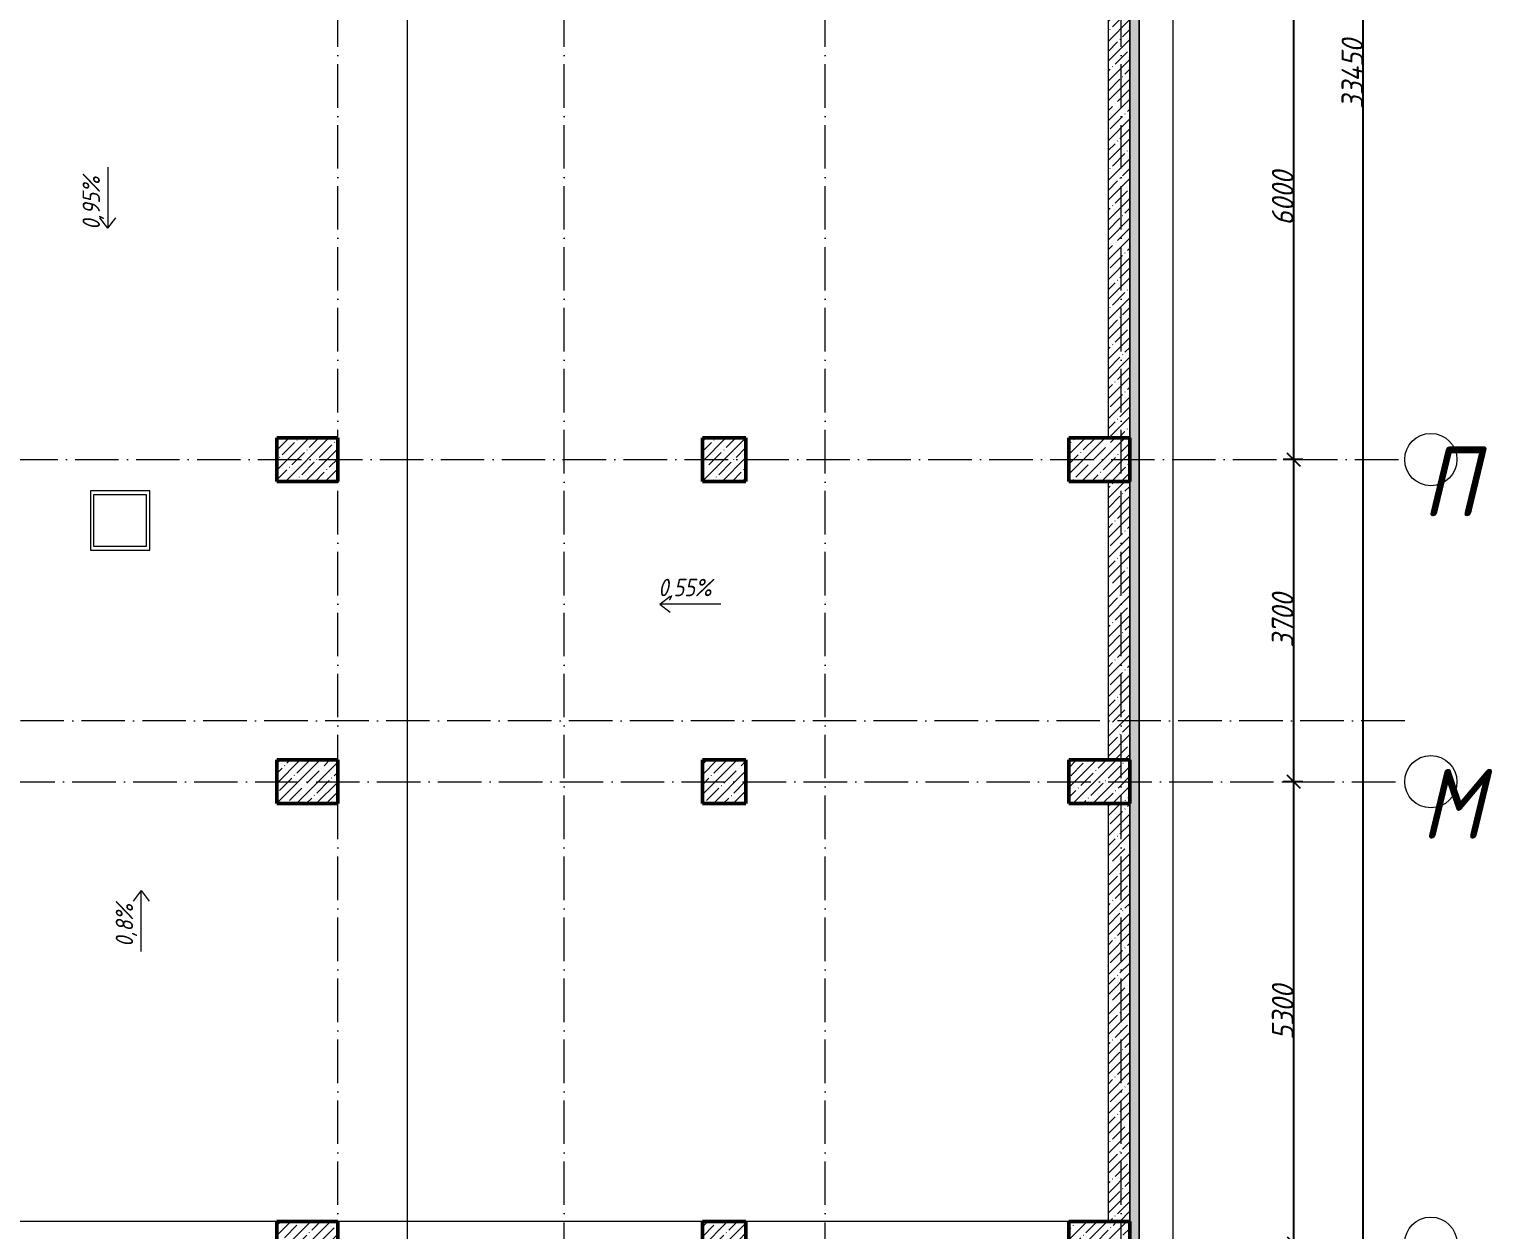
# Model space of a CAD drawing. Header units: millimetres. Extents: x -606178 to 312196, y -19338 to 632709.
# Drawn here: x -589161 to -572348, y 469430 to 483217 of the extents above; entities that cross this region are included whole.
import ezdxf

# ---------------------------------------------------------------- set-up
doc = ezdxf.new("R2010")
doc.units = ezdxf.units.MM
doc.linetypes.add('50_200_ШТРИХ_1Т_ш5_п1_п1_', pattern=[700, 500, -100, 0, -100])
for name, color, linetype, lineweight in [('A-____-____-DIMS', 7, 'Continuous', 9), ('A-FLOR-____-OTLN', 7, 'Continuous', 9), ('A-WALL-____-MCUT', 7, 'Continuous', 13), ('A-WALL-____-MCUT-1', 7, 'Continuous', 9), ('A-WALL-____-MCUT-3', 7, 'Continuous', 9), ('A-WALL-____-PATT-1', 7, 'Continuous', 9), ('G-____-____-DIMS', 7, 'Continuous', 9), ('S-COLS-____-MCUT', 7, 'Continuous', 50), ('S-COLS-____-OTLN', 7, 'Continuous', 9), ('S-GRID-____-IDEN', 7, 'Continuous', 9), ('S-GRID-____-OTLN-1', 7, '50_200_ШТРИХ_1Т_ш5_п1_п1_', 9)]:
    doc.layers.add(name, color=color, linetype=linetype, lineweight=lineweight)
doc.layers.add('G-____-____-SYMB-1', color=9, linetype='Continuous', lineweight=9, true_color=0x808080)
doc.styles.add('ISOCPEUR_I', font='isocpeui.ttf', dxfattribs={"width": 0.9, "height": 2.5})
doc.styles.add('ISOCPEUR_I_5', font='isocpeui.ttf', dxfattribs={"width": 0.85, "height": 2.1})
doc.styles.add('ISOCPEUR_I_9', font='isocpeui.ttf', dxfattribs={"width": 0.9, "height": 250})
doc.dimstyles.new('ISO-2_5_0_9К_БОЛЬШОЙ_ОСИ', dxfattribs={"dimscale": 304.8, "dimtxt": 248.995294, "dimasz": 0.492126, "dimexe": 0.393701, "dimexo": 0, "dimgap": 0, "dimtad": 1, "dimdec": 0, "dimzin": 0, "dimdsep": 46, "dimtxsty": 'ISOCPEUR_I_9', "dimblk1": 'OBLIQUE', "dimblk2": 'OBLIQUE', "dimsah": 1, "dimcen": 0.09, "dimdle": 0.393701, "dimazin": 0, "dimtfac": 1, "dimtdec": 4, "dimtix": 1, "dimtmove": 0, "dimatfit": 3, "dimfxl": 1, "dimtvp": 1, "dimtolj": 1, "dimtzin": 0, "dimarcsym": 2})
pattern_1 = [(45, (-600067.05, 451794.26), (-114.04925, 114.04925), []), (45, (-599953, 451794.26), (-114.04925, 114.04925), [201.612, -40.322, 3.353, -36.97])]

# ---------------------------------------------------------------- blocks, each defined once
blk = doc.blocks.new('BSC_Колонна _Прямоугольная - 500х700-V4-АР1_Кладочный план подвала в осях 1-64_А-ГГ')
at = {"layer": 'S-COLS-____-OTLN'}
h = blk.add_hatch(dxfattribs=at)
h.set_pattern_fill('FP_11', color=256, style=0, pattern_type=2)
h.set_pattern_definition([(315, (-22781.04, 14100), (114.0493, 114.0493), []), (315, (-22781.04, 13985.95), (114.0493, 114.0493), [201.613, -40.323, 3.353, -36.97])])
h.paths.add_polyline_path([(-250, 350), (-250, -350), (250, -350), (250, 350)], flags=0)
at = {"layer": 'S-COLS-____-MCUT'}
for p, q in [((250, 350), (-250, 350)), ((-250, 350), (-250, -350)), ((250, -350), (250, 350)), ((-250, -350), (250, -350))]:
    blk.add_line(p, q, dxfattribs=at)
blk = doc.blocks.new('BSC_Колонна _Прямоугольная - 500х700-V5-АР1_Кладочный план подвала в осях 1-64_А-ГГ')
at = {"layer": 'S-COLS-____-OTLN'}
h = blk.add_hatch(dxfattribs=at)
h.set_pattern_fill('FP_12', color=256, style=0, pattern_type=2)
h.set_pattern_definition([(315, (-26481.04, 14100), (114.04925, 114.04925), []), (315, (-26481.04, 13985.95), (114.04925, 114.04925), [201.613, -40.323, 3.353, -36.97])])
h.paths.add_polyline_path([(-250, 350), (-250, -350), (250, -350), (250, 350)], flags=0)
at = {"layer": 'S-COLS-____-MCUT'}
for p, q in [((250, 350), (-250, 350)), ((-250, 350), (-250, -350)), ((250, -350), (250, 350)), ((-250, -350), (250, -350))]:
    blk.add_line(p, q, dxfattribs=at)
blk = doc.blocks.new('BSC_Колонна _Прямоугольная - 500х500-27170132-АР1_Кладочный план подвала в осях 1-64_А-ГГ')
at = {"layer": 'S-COLS-____-OTLN'}
h = blk.add_hatch(dxfattribs=at)
h.set_pattern_fill('FP_126', color=256, style=0, pattern_type=2)
h.set_pattern_definition([(45, (-18890, -17481.04), (-114.0493, 114.0493), []), (45, (-18775.95, -17481.04), (-114.0493, 114.0493), [201.612, -40.322, 3.353, -36.97])])
h.paths.add_polyline_path([(-250, -250), (250, -250), (250, 250), (-250, 250)], flags=0)
at = {"layer": 'S-COLS-____-MCUT'}
for p, q in [((250, 250), (-250, 250)), ((-250, 250), (-250, -250)), ((250, -250), (250, 250)), ((-250, -250), (250, -250))]:
    blk.add_line(p, q, dxfattribs=at)
blk = doc.blocks.new('BSC_Колонна _Прямоугольная - 500х500-27170133-АР1_Кладочный план подвала в осях 1-64_А-ГГ')
at = {"layer": 'S-COLS-____-OTLN'}
h = blk.add_hatch(dxfattribs=at)
h.set_pattern_fill('FP_127', color=256, style=0, pattern_type=2)
h.set_pattern_definition([(45, (-18890, -22781.04), (-114.04925, 114.04925), []), (45, (-18775.95, -22781.04), (-114.04925, 114.04925), [201.613, -40.323, 3.353, -36.97])])
h.paths.add_polyline_path([(-250, -250), (250, -250), (250, 250), (-250, 250)], flags=0)
at = {"layer": 'S-COLS-____-MCUT'}
for p, q in [((250, 250), (-250, 250)), ((-250, 250), (-250, -250)), ((250, -250), (250, 250)), ((-250, -250), (250, -250))]:
    blk.add_line(p, q, dxfattribs=at)
blk = doc.blocks.new('BSC_Колонна _Прямоугольная - 500х500-27110067-АР1_Кладочный план подвала в осях 1-64_А-ГГ')
at = {"layer": 'S-COLS-____-OTLN'}
h = blk.add_hatch(dxfattribs=at)
h.set_pattern_fill('FP_128', color=256, style=0, pattern_type=2)
h.set_pattern_definition([(45, (-18890, -26481.04), (-114.04925, 114.04925), []), (45, (-18775.95, -26481.04), (-114.04925, 114.04925), [201.613, -40.323, 3.353, -36.97])])
h.paths.add_polyline_path([(-250, -250), (250, -250), (250, 250), (-250, 250)], flags=0)
at = {"layer": 'S-COLS-____-MCUT'}
for p, q in [((250, 250), (-250, 250)), ((-250, 250), (-250, -250)), ((250, -250), (250, 250)), ((-250, -250), (250, -250))]:
    blk.add_line(p, q, dxfattribs=at)
blk = doc.blocks.new('BSC_Колонна _Прямоугольная - 500х700-V115-АР1_Кладочный план подвала в осях 1-64_А-ГГ')
at = {"layer": 'S-COLS-____-OTLN'}
h = blk.add_hatch(dxfattribs=at)
h.set_pattern_fill('FP_130', color=256, style=0, pattern_type=2)
h.set_pattern_definition([(315, (-17481.04, 23200), (114.04925, 114.04925), []), (315, (-17481.04, 23085.95), (114.04925, 114.04925), [201.613, -40.323, 3.353, -36.97])])
h.paths.add_polyline_path([(-250, -350), (250, -350), (250, 350), (-250, 350)], flags=0)
at = {"layer": 'S-COLS-____-MCUT'}
for p, q in [((250, 350), (-250, 350)), ((-250, 350), (-250, -350)), ((250, -350), (250, 350)), ((-250, -350), (250, -350))]:
    blk.add_line(p, q, dxfattribs=at)
blk = doc.blocks.new('BSC_Колонна _Прямоугольная - 500х700-V116-АР1_Кладочный план подвала в осях 1-64_А-ГГ')
at = {"layer": 'S-COLS-____-OTLN'}
h = blk.add_hatch(dxfattribs=at)
h.set_pattern_fill('FP_131', color=256, style=0, pattern_type=2)
h.set_pattern_definition([(315, (-22781.04, 23200), (114.04925, 114.04925), []), (315, (-22781.04, 23085.95), (114.04925, 114.04925), [201.613, -40.323, 3.353, -36.97])])
h.paths.add_polyline_path([(-250, -350), (250, -350), (250, 350), (-250, 350)], flags=0)
at = {"layer": 'S-COLS-____-MCUT'}
for p, q in [((250, 350), (-250, 350)), ((-250, 350), (-250, -350)), ((250, -350), (250, 350)), ((-250, -350), (250, -350))]:
    blk.add_line(p, q, dxfattribs=at)
blk = doc.blocks.new('BSC_Колонна _Прямоугольная - 500х700-V117-АР1_Кладочный план подвала в осях 1-64_А-ГГ')
at = {"layer": 'S-COLS-____-OTLN'}
h = blk.add_hatch(dxfattribs=at)
h.set_pattern_fill('FP_132', color=256, style=0, pattern_type=2)
h.set_pattern_definition([(315, (-26481.04, 23200), (114.04925, 114.04925), []), (315, (-26481.04, 23085.95), (114.04925, 114.04925), [201.613, -40.323, 3.353, -36.97])])
h.paths.add_polyline_path([(-250, 350), (-250, -350), (250, -350), (250, 350)], flags=0)
at = {"layer": 'S-COLS-____-MCUT'}
for p, q in [((250, 350), (-250, 350)), ((-250, 350), (-250, -350)), ((250, -350), (250, 350)), ((-250, -350), (250, -350))]:
    blk.add_line(p, q, dxfattribs=at)
blk = doc.blocks.new('BSC_Колонна _Прямоугольная - 500х700-V119-АР1_Кладочный план подвала в осях 1-64_А-ГГ')
at = {"layer": 'S-COLS-____-OTLN'}
h = blk.add_hatch(dxfattribs=at)
h.set_pattern_fill('FP_134', color=256, style=0, pattern_type=2)
h.set_pattern_definition([(315, (-17481.04, 14100), (114.0493, 114.0493), []), (315, (-17481.04, 13985.95), (114.0493, 114.0493), [201.612, -40.322, 3.353, -36.97])])
h.paths.add_polyline_path([(-250, 350), (-250, -350), (250, -350), (250, 350)], flags=0)
at = {"layer": 'S-COLS-____-MCUT'}
for p, q in [((250, 350), (-250, 350)), ((-250, 350), (-250, -350)), ((250, -350), (250, 350)), ((-250, -350), (250, -350))]:
    blk.add_line(p, q, dxfattribs=at)
blk = doc.blocks.new('Ось сетки - Круг_Ø6_00__ISO-2_5_0_9K_-25732049-АР1_Кладочный план подвала в осях 1-64_А-ГГ')
at = {"layer": 'S-GRID-____-IDEN'}
blk.add_circle((0, 0), 3, dxfattribs=at)
blk = doc.blocks.new('_Oblique')
at = {"color": 0, "linetype": 'ByBlock', "lineweight": -2}
blk.add_line((-0.5, -0.5), (0.5, 0.5), dxfattribs=at)
blk = doc.blocks.new('*D4031')
at = {"layer": 'A-____-____-DIMS', "color": 0, "lineweight": -2, "transparency": 16777216}
for p, q in [((-574635, 484395), (-574635, 478155)), ((-574528, 484275), (-574755, 484275)), ((-574528, 478275), (-574755, 478275))]:
    blk.add_line(p, q, dxfattribs=at)
at = {"layer": 'Defpoints', "color": 0, "transparency": 16777216}
for p in [(-574528, 484275), (-574635, 478275), (-574528, 478275)]:
    blk.add_point(p, dxfattribs=at)
at = {"layer": 'A-____-____-DIMS', "color": 0, "lineweight": -2, "transparency": 16777216, "xscale": 150, "yscale": 150, "zscale": 150}
for p, rotation in [((-574635, 484275), 90), ((-574635, 478275), 270)]:
    blk.add_blockref('_Oblique', p, dxfattribs=dict(at, rotation=rotation))
at = {"layer": 'A-____-____-DIMS', "color": 0, "transparency": 16777216, "insert": (-574760, 481275), "char_height": 250, "width": 758.48, "attachment_point": 5, "rotation": 90, "style": 'ISOCPEUR_I_9'}
blk.add_mtext('\\A1;6000', dxfattribs=at)
blk = doc.blocks.new('*D4032')
at = {"layer": 'A-____-____-DIMS', "color": 0, "lineweight": -2, "transparency": 16777216}
for p, q in [((-574635, 478395), (-574635, 474455)), ((-574528, 478275), (-574755, 478275)), ((-574528, 474575), (-574755, 474575))]:
    blk.add_line(p, q, dxfattribs=at)
at = {"layer": 'Defpoints', "color": 0, "transparency": 16777216}
for p in [(-574528, 478275), (-574635, 474575), (-574528, 474575)]:
    blk.add_point(p, dxfattribs=at)
at = {"layer": 'A-____-____-DIMS', "color": 0, "lineweight": -2, "transparency": 16777216, "xscale": 150, "yscale": 150, "zscale": 150}
for p, rotation in [((-574635, 478275), 90), ((-574635, 474575), 270)]:
    blk.add_blockref('_Oblique', p, dxfattribs=dict(at, rotation=rotation))
at = {"layer": 'A-____-____-DIMS', "color": 0, "transparency": 16777216, "insert": (-574761, 476425), "char_height": 250, "width": 758.48, "attachment_point": 5, "rotation": 90, "style": 'ISOCPEUR_I_9'}
blk.add_mtext('\\A1;3700', dxfattribs=at)
blk = doc.blocks.new('*D4033')
at = {"layer": 'A-____-____-DIMS', "color": 0, "lineweight": -2, "transparency": 16777216}
for p, q in [((-574635, 474695), (-574635, 469155)), ((-574528, 474575), (-574755, 474575)), ((-574528, 469275), (-574755, 469275))]:
    blk.add_line(p, q, dxfattribs=at)
at = {"layer": 'Defpoints', "color": 0, "transparency": 16777216}
for p in [(-574528, 474575), (-574635, 469275), (-574528, 469275)]:
    blk.add_point(p, dxfattribs=at)
at = {"layer": 'A-____-____-DIMS', "color": 0, "lineweight": -2, "transparency": 16777216, "xscale": 150, "yscale": 150, "zscale": 150}
for p, rotation in [((-574635, 474575), 90), ((-574635, 469275), 270)]:
    blk.add_blockref('_Oblique', p, dxfattribs=dict(at, rotation=rotation))
at = {"layer": 'A-____-____-DIMS', "color": 0, "transparency": 16777216, "insert": (-574760, 471925), "char_height": 250, "width": 758.48, "attachment_point": 5, "rotation": 90, "style": 'ISOCPEUR_I_9'}
blk.add_mtext('\\A1;5300', dxfattribs=at)
blk = doc.blocks.new('*D4035')
at = {"layer": 'A-____-____-DIMS', "color": 0, "lineweight": -2, "transparency": 16777216}
for p, q in [((-573835, 465855), (-573835, 499545)), ((-573941, 499425), (-573715, 499425)), ((-573941, 465975), (-573715, 465975))]:
    blk.add_line(p, q, dxfattribs=at)
at = {"layer": 'Defpoints', "color": 0, "transparency": 16777216}
for p in [(-573941, 499425), (-573835, 499425), (-573941, 465975)]:
    blk.add_point(p, dxfattribs=at)
at = {"layer": 'A-____-____-DIMS', "color": 0, "lineweight": -2, "transparency": 16777216, "xscale": 150, "yscale": 150, "zscale": 150}
for p, rotation in [((-573835, 499425), 90), ((-573835, 465975), 270)]:
    blk.add_blockref('_Oblique', p, dxfattribs=dict(at, rotation=rotation))
at = {"layer": 'A-____-____-DIMS', "color": 0, "transparency": 16777216, "insert": (-573960, 482700), "char_height": 250, "width": 971.08, "attachment_point": 5, "rotation": 90, "style": 'ISOCPEUR_I_9'}
blk.add_mtext('\\A1;33450', dxfattribs=at)

msp = doc.modelspace()

# ---------------------------------------------------------------- hatches: boundary and pattern name
at = {"layer": 'A-WALL-____-PATT-1'}
h = msp.add_hatch(dxfattribs=at)
h.set_pattern_fill('FP_91', color=256, style=0, pattern_type=2)
h.set_pattern_definition([(0, (-600067.05, 451794.26), (120.968, 69.841), [80.645, -161.29]), (120, (-600067.05, 451794.26), (-120.96808, 69.84086), [80.645, -161.29]), (60, (-600067.05, 451794.26), (-8e-05, 139.68186), [0, -161.29, 80.645, 0])])
h.paths.add_polyline_path([(-576515.047, 461377.3011), (-576415.047, 461377.3011), (-576415.047, 499627.3011), (-576515.047, 499627.3011), (-576515.047, 461385.3011), (-576517.047, 461385.3011), (-576517.047, 461377.3011)], flags=0)
h = msp.add_hatch(dxfattribs=at)
h.set_pattern_fill('FP_1', color=256, style=0, pattern_type=2)
h.set_pattern_definition(pattern_1)
h.paths.add_polyline_path([(-576517.047, 478525.3011), (-576517.047, 484025.3011), (-576767.047, 484025.3011), (-576767.047, 478525.3011)], flags=0)
h = msp.add_hatch(dxfattribs=at)
h.set_pattern_fill('FP_1', color=256, style=0, pattern_type=2)
h.set_pattern_definition(pattern_1)
h.paths.add_polyline_path([(-576517.047, 474825.3011), (-576517.047, 478025.3011), (-576767.047, 478025.3011), (-576767.047, 474825.3011)], flags=0)
h = msp.add_hatch(dxfattribs=at)
h.set_pattern_fill('FP_1', color=256, style=0, pattern_type=2)
h.set_pattern_definition(pattern_1)
h.paths.add_polyline_path([(-576517.047, 469525.3011), (-576517.047, 474325.3011), (-576767.047, 474325.3011), (-576767.047, 469525.3011)], flags=0)

# ---------------------------------------------------------------- linework, layer by layer
at = {"layer": 'A-FLOR-____-OTLN'}
for p, q in [((-576017.047, 461385.2396), (-576017.047, 497146.9328)), ((-587777.047, 477915.3011), (-588457.047, 477915.3011)), ((-588457.047, 477915.3011), (-588457.047, 477235.3011)), ((-588417.047, 477275.3011), (-588417.047, 477875.3011)), ((-588417.047, 477875.3011), (-587817.047, 477875.3011)), ((-587817.047, 477875.3011), (-587817.047, 477275.3011)), ((-587777.047, 477235.3011), (-587777.047, 477915.3011)), ((-588457.047, 477235.3011), (-587777.047, 477235.3011)), ((-587817.047, 477275.3011), (-588417.047, 477275.3011)), ((-586317.047, 469525.3011), (-589967.047, 469525.3011)), ((-581427.047, 469525.3011), (-585617.047, 469525.3011)), ((-577217.047, 469525.3011), (-580927.047, 469525.3011))]:
    msp.add_line(p, q, dxfattribs=at)
at = {"layer": 'A-WALL-____-MCUT'}
for p, q in [((-576415.047, 499627.3011), (-576415.047, 461377.3011)), ((-576407.047, 461385.3011), (-576407.047, 499635.3011))]:
    msp.add_line(p, q, dxfattribs=at)
at = {"layer": 'A-WALL-____-MCUT-1'}
for p, q in [((-576767.047, 484025.3011), (-576767.047, 478525.3011)), ((-576517.047, 478525.3011), (-576517.047, 484025.3011)), ((-576767.047, 478025.3011), (-576767.047, 474825.3011)), ((-576517.047, 474825.3011), (-576517.047, 478025.3011)), ((-576767.047, 474325.3011), (-576767.047, 469525.3011)), ((-576517.047, 469525.3011), (-576517.047, 474325.3011))]:
    msp.add_line(p, q, dxfattribs=at)
at = {"layer": 'A-WALL-____-MCUT-3'}
msp.add_line((-576515.047, 499527.3011), (-576515.047, 461275.3011), dxfattribs=at)
at = {"layer": 'G-____-____-DIMS'}
for p, q in [((-588257.6063, 481632.8169), (-588257.6063, 480932.8169)), ((-588257.6063, 480932.8169), (-588349.6855, 481052.8169)), ((-588257.6063, 480932.8169), (-588165.527, 481052.8169)), ((-581915.8318, 476614.702), (-581795.8318, 476706.7812)), ((-581915.8318, 476614.702), (-581795.8318, 476522.6227)), ((-581215.8318, 476614.702), (-581915.8318, 476614.702)), ((-587876.1884, 473324.9634), (-587968.2676, 473204.9634)), ((-587876.1884, 473324.9634), (-587784.1092, 473204.9634)), ((-587876.1884, 472624.9634), (-587876.1884, 473324.9634))]:
    msp.add_line(p, q, dxfattribs=at)
at = {"layer": 'G-____-____-SYMB-1'}
msp.add_line((-584820.7759, 501947.0911), (-584820.7759, 446871.7205), dxfattribs=at)
at = {"layer": 'S-GRID-____-OTLN-1'}
for p, q in [((-585617.047, 447311.6528), (-585617.047, 501675.2188)), ((-583017.047, 447311.6528), (-583017.047, 501675.2188)), ((-580017.047, 447311.6528), (-580017.047, 501675.2188)), ((-576617.047, 447311.6528), (-576617.047, 501675.2188)), ((-604735.8172, 478275.3011), (-573359.3078, 478275.3011)), ((-573359.3078, 475275.3011), (-604735.8172, 475275.3011)), ((-592167.047, 474575.3011), (-573359.3078, 474575.3011))]:
    msp.add_line(p, q, dxfattribs=at)

# ---------------------------------------------------------------- block references
at = {"layer": 'S-COLS-____-OTLN', "rotation": 89.9999999999999}
for name, p in [('BSC_Колонна _Прямоугольная - 500х700-V5-АР1_Кладочный план подвала в осях 1-64_А-ГГ', (-585967.047, 478275.3011)), ('BSC_Колонна _Прямоугольная - 500х700-V117-АР1_Кладочный план подвала в осях 1-64_А-ГГ', (-576867.047, 478275.3011)), ('BSC_Колонна _Прямоугольная - 500х700-V4-АР1_Кладочный план подвала в осях 1-64_А-ГГ', (-585967.047, 474575.3011)), ('BSC_Колонна _Прямоугольная - 500х700-V116-АР1_Кладочный план подвала в осях 1-64_А-ГГ', (-576867.047, 474575.3011)), ('BSC_Колонна _Прямоугольная - 500х700-V119-АР1_Кладочный план подвала в осях 1-64_А-ГГ', (-585967.047, 469275.3011)), ('BSC_Колонна _Прямоугольная - 500х700-V115-АР1_Кладочный план подвала в осях 1-64_А-ГГ', (-576867.047, 469275.3011))]:
    msp.add_blockref(name, p, dxfattribs=at)
at = {"layer": 'S-COLS-____-OTLN'}
for name, p in [('BSC_Колонна _Прямоугольная - 500х500-27110067-АР1_Кладочный план подвала в осях 1-64_А-ГГ', (-581177.047, 478275.3011)), ('BSC_Колонна _Прямоугольная - 500х500-27170133-АР1_Кладочный план подвала в осях 1-64_А-ГГ', (-581177.047, 474575.3011)), ('BSC_Колонна _Прямоугольная - 500х500-27170132-АР1_Кладочный план подвала в осях 1-64_А-ГГ', (-581177.047, 469275.3011))]:
    msp.add_blockref(name, p, dxfattribs=at)
at = {"layer": 'S-GRID-____-IDEN', "xscale": 99.99999999999993, "yscale": 99.99999999999993, "zscale": 99.99999999999993}
for p, rotation in [((-573059.3078, 478275.3011), 269.9999999999996), ((-573059.3078, 474575.3011), 269.9999999999996), ((-573059.3078, 469275.3011), 89.9999999999998)]:
    msp.add_blockref('Ось сетки - Круг_Ø6_00__ISO-2_5_0_9K_-25732049-АР1_Кладочный план подвала в осях 1-64_А-ГГ', p, dxfattribs=dict(at, rotation=rotation))

# ---------------------------------------------------------------- texts
at = {"layer": 'G-____-____-DIMS', "char_height": 200, "attachment_point": 1, "rotation": 90, "line_spacing_factor": 1.149209, "style": 'ISOCPEUR_I_5'}
for s, insert, width in [('0,95%', (-588548.8974, 480915.312), 882.011763), ('0,8%', (-588167.4796, 472680.1628), 707.521631)]:
    msp.add_mtext(s, dxfattribs=dict(at, insert=insert, width=width))
at = {"layer": 'G-____-____-DIMS', "insert": (-581933.3367, 476905.9931), "char_height": 200, "width": 882.011763, "attachment_point": 1, "line_spacing_factor": 1.149209, "style": 'ISOCPEUR_I_5'}
msp.add_mtext('0,55%', dxfattribs=at)
at = {"layer": 'S-GRID-____-IDEN', "char_height": 800, "attachment_point": 1, "style": 'ISOCPEUR_I'}
for s, insert, width in [('\\fISOCPEUR|b0|i1|c204|p34|;\\W.9;П', (-573157.2873, 478421.9336), 223.670812), ('\\fISOCPEUR|b0|i1|c204|p34|;\\W.9;М', (-573168.9873, 474721.9336), 252.531562)]:
    msp.add_mtext(s, dxfattribs=dict(at, insert=insert, width=width))

# ---------------------------------------------------------------- dimensions: what is measured, and where the dimension line sits
at = {"layer": 'A-____-____-DIMS'}
for base, p1, p2, override, picture, middle in [((-573834.5137, 499425.3011), (-573940.5797, 465975.3011), (-573940.5797, 499425.3011), {"dimtxt": 400, "dimpost": '<>', "dimfxl": 33450}, '*D4035', (-573959.5137, 482700.3011)), ((-574634.5137, 478275.3011), (-574528.4477, 484275.3011), (-574528.4477, 478275.3011), {"dimtxt": 400, "dimpost": '<>', "dimfxl": 6000}, '*D4031', (-574759.5137, 481275.3011)), ((-574634.5137, 474575.3011), (-574528.4477, 478275.3011), (-574528.4477, 474575.3011), {"dimtxt": 400, "dimpost": '<>', "dimfxl": 3700}, '*D4032', (-574761.1235, 476425.3011)), ((-574634.5137, 469275.3011), (-574528.4477, 474575.3011), (-574528.4477, 469275.3011), {"dimtxt": 400, "dimpost": '<>', "dimfxl": 5300}, '*D4033', (-574759.5137, 471925.3011))]:
    dim = msp.add_linear_dim(base=base, p1=p1, p2=p2, angle=90, dimstyle='ISO-2_5_0_9К_БОЛЬШОЙ_ОСИ', override=override, dxfattribs=at)
    dim.commit()
    dim.dimension.update_dxf_attribs({"geometry": picture, "text_midpoint": middle})

doc.saveas('drawing.dxf')
